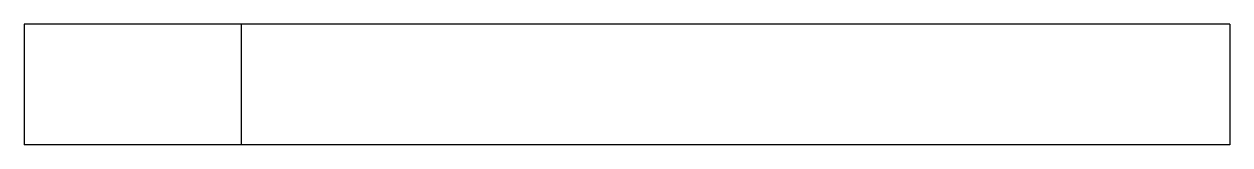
# Model space of a CAD drawing. Header units: metres. Extents: x 0 to 50, y -5 to 0.
import ezdxf

# ---------------------------------------------------------------- set-up
doc = ezdxf.new("R2010")
doc.units = ezdxf.units.M

msp = doc.modelspace()

# ---------------------------------------------------------------- linework, layer by layer
for points in [[(9, 0), (8.82, 0), (8.64, 0), (8.46, 0), (8.28, 0), (8.1, 0), (7.92, 0), (7.74, 0), (7.56, 0), (7.38, 0), (7.2, 0), (7.02, 0), (6.84, 0), (6.66, 0), (6.48, 0), (6.3, 0), (6.12, 0), (5.94, 0), (5.76, 0), (5.58, 0), (5.4, 0), (5.22, 0), (5.04, 0), (4.86, 0), (4.68, 0), (4.5, 0), (4.32, 0), (4.14, 0), (3.96, 0), (3.78, 0), (3.6, 0), (3.42, 0), (3.24, 0), (3.06, 0), (2.88, 0), (2.7, 0), (2.52, 0), (2.34, 0), (2.16, 0), (1.98, 0), (1.8, 0), (1.62, 0), (1.44, 0), (1.26, 0), (1.08, 0), (0.9, 0), (0.72, 0), (0.54, 0), (0.36, 0), (0.18, 0), (0, 0)], [(0, 0), (0, -0.1), (0, -0.2), (0, -0.3), (0, -0.4), (0, -0.5), (0, -0.6), (0, -0.7), (0, -0.8), (0, -0.9), (0, -1), (0, -1.1), (0, -1.2), (0, -1.3), (0, -1.4), (0, -1.5), (0, -1.6), (0, -1.7), (0, -1.8), (0, -1.9), (0, -2), (0, -2.1), (0, -2.2), (0, -2.3), (0, -2.4), (0, -2.5), (0, -2.6), (0, -2.7), (0, -2.8), (0, -2.9), (0, -3), (0, -3.1), (0, -3.2), (0, -3.3), (0, -3.4), (0, -3.5), (0, -3.6), (0, -3.7), (0, -3.8), (0, -3.9), (0, -4), (0, -4.1), (0, -4.2), (0, -4.3), (0, -4.4), (0, -4.5), (0, -4.6), (0, -4.7), (0, -4.8), (0, -4.9), (0, -5)], [(50, 0), (49.18, 0), (48.36, 0), (47.54, 0), (46.72, 0), (45.9, 0), (45.08, 0), (44.26, 0), (43.44, 0), (42.62, 0), (41.8, 0), (40.98, 0), (40.16, 0), (39.34, 0), (38.52, 0), (37.7, 0), (36.88, 0), (36.06, 0), (35.24, 0), (34.42, 0), (33.6, 0), (32.78, 0), (31.96, 0), (31.14, 0), (30.32, 0), (29.5, 0), (28.68, 0), (27.86, 0), (27.04, 0), (26.22, 0), (25.4, 0), (24.58, 0), (23.76, 0), (22.94, 0), (22.12, 0), (21.3, 0), (20.48, 0), (19.66, 0), (18.84, 0), (18.02, 0), (17.2, 0), (16.38, 0), (15.56, 0), (14.74, 0), (13.92, 0), (13.1, 0), (12.28, 0), (11.46, 0), (10.64, 0), (9.82, 0), (9, 0)], [(9, 0), (9, -0.1), (9, -0.2), (9, -0.3), (9, -0.4), (9, -0.5), (9, -0.6), (9, -0.7), (9, -0.8), (9, -0.9), (9, -1), (9, -1.1), (9, -1.2), (9, -1.3), (9, -1.4), (9, -1.5), (9, -1.6), (9, -1.7), (9, -1.8), (9, -1.9), (9, -2), (9, -2.1), (9, -2.2), (9, -2.3), (9, -2.4), (9, -2.5), (9, -2.6), (9, -2.7), (9, -2.8), (9, -2.9), (9, -3), (9, -3.1), (9, -3.2), (9, -3.3), (9, -3.4), (9, -3.5), (9, -3.6), (9, -3.7), (9, -3.8), (9, -3.9), (9, -4), (9, -4.1), (9, -4.2), (9, -4.3), (9, -4.4), (9, -4.5), (9, -4.6), (9, -4.7), (9, -4.8), (9, -4.9), (9, -5)], [(50, 0), (50, -0.1), (50, -0.2), (50, -0.3), (50, -0.4), (50, -0.5), (50, -0.6), (50, -0.7), (50, -0.8), (50, -0.9), (50, -1), (50, -1.1), (50, -1.2), (50, -1.3), (50, -1.4), (50, -1.5), (50, -1.6), (50, -1.7), (50, -1.8), (50, -1.9), (50, -2), (50, -2.1), (50, -2.2), (50, -2.3), (50, -2.4), (50, -2.5), (50, -2.6), (50, -2.7), (50, -2.8), (50, -2.9), (50, -3), (50, -3.1), (50, -3.2), (50, -3.3), (50, -3.4), (50, -3.5), (50, -3.6), (50, -3.7), (50, -3.8), (50, -3.9), (50, -4), (50, -4.1), (50, -4.2), (50, -4.3), (50, -4.4), (50, -4.5), (50, -4.6), (50, -4.7), (50, -4.8), (50, -4.9), (50, -5)], [(9, -5), (8.82, -5), (8.64, -5), (8.46, -5), (8.28, -5), (8.1, -5), (7.92, -5), (7.74, -5), (7.56, -5), (7.38, -5), (7.2, -5), (7.02, -5), (6.84, -5), (6.66, -5), (6.48, -5), (6.3, -5), (6.12, -5), (5.94, -5), (5.76, -5), (5.58, -5), (5.4, -5), (5.22, -5), (5.04, -5), (4.86, -5), (4.68, -5), (4.5, -5), (4.32, -5), (4.14, -5), (3.96, -5), (3.78, -5), (3.6, -5), (3.42, -5), (3.24, -5), (3.06, -5), (2.88, -5), (2.7, -5), (2.52, -5), (2.34, -5), (2.16, -5), (1.98, -5), (1.8, -5), (1.62, -5), (1.44, -5), (1.26, -5), (1.08, -5), (0.9, -5), (0.72, -5), (0.54, -5), (0.36, -5), (0.18, -5), (0, -5)], [(50, -5), (49.18, -5), (48.36, -5), (47.54, -5), (46.72, -5), (45.9, -5), (45.08, -5), (44.26, -5), (43.44, -5), (42.62, -5), (41.8, -5), (40.98, -5), (40.16, -5), (39.34, -5), (38.52, -5), (37.7, -5), (36.88, -5), (36.06, -5), (35.24, -5), (34.42, -5), (33.6, -5), (32.78, -5), (31.96, -5), (31.14, -5), (30.32, -5), (29.5, -5), (28.68, -5), (27.86, -5), (27.04, -5), (26.22, -5), (25.4, -5), (24.58, -5), (23.76, -5), (22.94, -5), (22.12, -5), (21.3, -5), (20.48, -5), (19.66, -5), (18.84, -5), (18.02, -5), (17.2, -5), (16.38, -5), (15.56, -5), (14.74, -5), (13.92, -5), (13.1, -5), (12.28, -5), (11.46, -5), (10.64, -5), (9.82, -5), (9, -5)]]:
    msp.add_lwpolyline(points)

doc.saveas('drawing.dxf')
